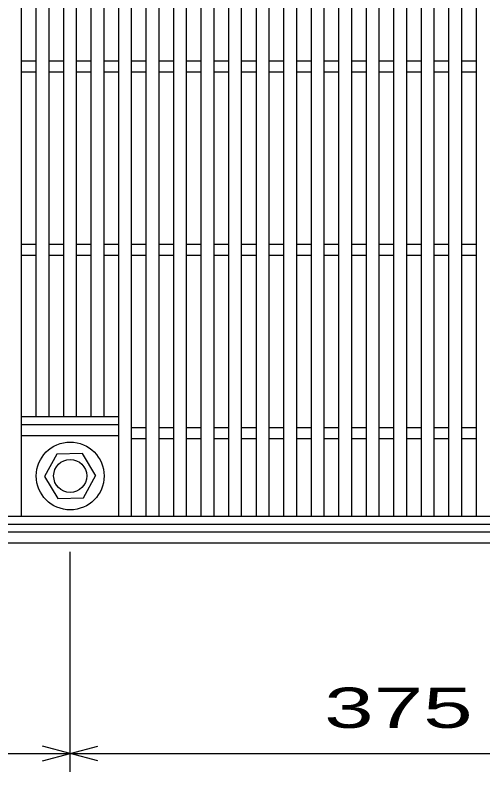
# Model space of a CAD drawing. Units: millimetres, scale not verified. Extents: x -1820 to 1731, y -1282 to 1054.
# Drawn here: x -814 to -559, y -236 to 177 of the extents above; entities that cross this region are included whole.
import ezdxf
from ezdxf.enums import TextEntityAlignment as Align

# ---------------------------------------------------------------- set-up
doc = ezdxf.new("R2010")
doc.units = ezdxf.units.MM
doc.header["$LTSCALE"] = 10
for name, color, linetype, lineweight in [('16', 3, 'Continuous', 25), ('19', 6, 'Continuous', 25), ('22', 2, 'Continuous', 25)]:
    doc.layers.add(name, color=color, linetype=linetype, lineweight=lineweight)
doc.styles.add('ベクトル', font='')
doc.styles.get('ベクトル').set_extended_font_data('ベクトル')

msp = doc.modelspace()

# ---------------------------------------------------------------- linework, layer by layer
at = {"layer": '16'}
for p, q in [((-810.5, -96.5), (-810.5, 394.5)), ((-757.5, -96.5), (-757.5, 394.5)), ((-750.5, -96.5), (-750.5, 394.5)), ((-742.5, -96.5), (-742.5, 394.5)), ((-735.5, -96.5), (-735.5, 394.5)), ((-727.5, -96.5), (-727.5, 394.5)), ((-720.5, -96.5), (-720.5, 394.5)), ((-712.5, -96.5), (-712.5, 394.5)), ((-705.5, -96.5), (-705.5, 394.5)), ((-697.5, -96.5), (-697.5, 394.5)), ((-690.5, -96.5), (-690.5, 394.5)), ((-682.5, -96.5), (-682.5, 394.5)), ((-675.5, -96.5), (-675.5, 394.5)), ((-667.5, -96.5), (-667.5, 394.5)), ((-660.5, -96.5), (-660.5, 394.5)), ((-652.5, -96.5), (-652.5, 394.5)), ((-645.5, -96.5), (-645.5, 394.5)), ((-637.5, -96.5), (-637.5, 394.5)), ((-630.5, -96.5), (-630.5, 394.5)), ((-622.5, -96.5), (-622.5, 394.5)), ((-615.5, -96.5), (-615.5, 394.5)), ((-607.5, -96.5), (-607.5, 394.5)), ((-600.5, -96.5), (-600.5, 394.5)), ((-592.5, -96.5), (-592.5, 394.5)), ((-585.5, -96.5), (-585.5, 394.5)), ((-577.5, -96.5), (-577.5, 394.5)), ((-570.5, -96.5), (-570.5, 394.5)), ((-562.5, -96.5), (-562.5, 394.5)), ((-802.5, -42), (-802.5, 340)), ((-795.5, -42), (-795.5, 340)), ((-787.5, -42), (-787.5, 340)), ((-780.5, -42), (-780.5, 340)), ((-772.5, -42), (-772.5, 340)), ((-765.5, -42), (-765.5, 340)), ((-810.5, 152), (-802.5, 152)), ((-795.5, 152), (-787.5, 152)), ((-780.5, 152), (-772.5, 152)), ((-765.5, 152), (-757.5, 152)), ((-750.5, 152), (-742.5, 152)), ((-735.5, 152), (-727.5, 152)), ((-720.5, 152), (-712.5, 152)), ((-705.5, 152), (-697.5, 152)), ((-690.5, 152), (-682.5, 152)), ((-675.5, 152), (-667.5, 152)), ((-660.5, 152), (-652.5, 152)), ((-645.5, 152), (-637.5, 152)), ((-630.5, 152), (-622.5, 152)), ((-615.5, 152), (-607.5, 152)), ((-600.5, 152), (-592.5, 152)), ((-585.5, 152), (-577.5, 152)), ((-570.5, 152), (-562.5, 152)), ((-810.5, 146), (-802.5, 146)), ((-795.5, 146), (-787.5, 146)), ((-780.5, 146), (-772.5, 146)), ((-765.5, 146), (-757.5, 146)), ((-750.5, 146), (-742.5, 146)), ((-735.5, 146), (-727.5, 146)), ((-720.5, 146), (-712.5, 146)), ((-705.5, 146), (-697.5, 146)), ((-690.5, 146), (-682.5, 146)), ((-675.5, 146), (-667.5, 146)), ((-660.5, 146), (-652.5, 146)), ((-645.5, 146), (-637.5, 146)), ((-630.5, 146), (-622.5, 146)), ((-615.5, 146), (-607.5, 146)), ((-600.5, 146), (-592.5, 146)), ((-585.5, 146), (-577.5, 146)), ((-570.5, 146), (-562.5, 146)), ((-810.5, 52), (-802.5, 52)), ((-795.5, 52), (-787.5, 52)), ((-780.5, 52), (-772.5, 52)), ((-765.5, 52), (-757.5, 52)), ((-750.5, 52), (-742.5, 52)), ((-735.5, 52), (-727.5, 52)), ((-720.5, 52), (-712.5, 52)), ((-705.5, 52), (-697.5, 52)), ((-690.5, 52), (-682.5, 52)), ((-675.5, 52), (-667.5, 52)), ((-660.5, 52), (-652.5, 52)), ((-645.5, 52), (-637.5, 52)), ((-630.5, 52), (-622.5, 52)), ((-615.5, 52), (-607.5, 52)), ((-600.5, 52), (-592.5, 52)), ((-585.5, 52), (-577.5, 52)), ((-570.5, 52), (-562.5, 52)), ((-810.5, 46), (-802.5, 46)), ((-795.5, 46), (-787.5, 46)), ((-780.5, 46), (-772.5, 46)), ((-765.5, 46), (-757.5, 46)), ((-750.5, 46), (-742.5, 46)), ((-735.5, 46), (-727.5, 46)), ((-720.5, 46), (-712.5, 46)), ((-705.5, 46), (-697.5, 46)), ((-690.5, 46), (-682.5, 46)), ((-675.5, 46), (-667.5, 46)), ((-660.5, 46), (-652.5, 46)), ((-645.5, 46), (-637.5, 46)), ((-630.5, 46), (-622.5, 46)), ((-615.5, 46), (-607.5, 46)), ((-600.5, 46), (-592.5, 46)), ((-585.5, 46), (-577.5, 46)), ((-570.5, 46), (-562.5, 46)), ((-810.5, -42), (-757.5, -42)), ((-810.5, -46.5), (-810.5, -42)), ((-757.5, -46.5), (-757.5, -42)), ((-810.5, -46.5), (-757.5, -46.5)), ((-750.5, -48), (-742.5, -48)), ((-735.5, -48), (-727.5, -48)), ((-720.5, -48), (-712.5, -48)), ((-705.5, -48), (-697.5, -48)), ((-690.5, -48), (-682.5, -48)), ((-675.5, -48), (-667.5, -48)), ((-660.5, -48), (-652.5, -48)), ((-645.5, -48), (-637.5, -48)), ((-630.5, -48), (-622.5, -48)), ((-615.5, -48), (-607.5, -48)), ((-600.5, -48), (-592.5, -48)), ((-585.5, -48), (-577.5, -48)), ((-570.5, -48), (-562.5, -48)), ((-810.5, -52.5), (-757.5, -52.5)), ((-750.5, -54), (-742.5, -54)), ((-735.5, -54), (-727.5, -54)), ((-720.5, -54), (-712.5, -54)), ((-705.5, -54), (-697.5, -54)), ((-690.5, -54), (-682.5, -54)), ((-675.5, -54), (-667.5, -54)), ((-660.5, -54), (-652.5, -54)), ((-645.5, -54), (-637.5, -54)), ((-630.5, -54), (-622.5, -54)), ((-615.5, -54), (-607.5, -54)), ((-600.5, -54), (-592.5, -54)), ((-585.5, -54), (-577.5, -54)), ((-570.5, -54), (-562.5, -54)), ((-791.29, -62.55), (-798, -74.84)), ((-777.3, -62.21), (-791.29, -62.55)), ((-770, -74.5), (-777.3, -62.21)), ((-776.71, -86.45), (-770, -74.16)), ((-798, -74.84), (-790.7, -86.79)), ((-790.7, -86.79), (-776.71, -86.45)), ((-847.5, -96.5), (-347.5, -96.5)), ((-817.5, -96.5), (-810.5, -96.5)), ((-802.5, -96.5), (-795.5, -96.5)), ((-787.5, -96.5), (-780.5, -96.5)), ((-772.5, -96.5), (-765.5, -96.5)), ((-757.5, -96.5), (-750.5, -96.5)), ((-742.5, -96.5), (-735.5, -96.5)), ((-727.5, -96.5), (-720.5, -96.5)), ((-712.5, -96.5), (-705.5, -96.5)), ((-697.5, -96.5), (-690.5, -96.5)), ((-682.5, -96.5), (-675.5, -96.5)), ((-667.5, -96.5), (-660.5, -96.5)), ((-652.5, -96.5), (-645.5, -96.5)), ((-637.5, -96.5), (-630.5, -96.5)), ((-622.5, -96.5), (-615.5, -96.5)), ((-607.5, -96.5), (-600.5, -96.5)), ((-592.5, -96.5), (-585.5, -96.5)), ((-577.5, -96.5), (-570.5, -96.5)), ((-562.5, -96.5), (-555.5, -96.5)), ((-347.5, -101), (-847.5, -101))]:
    msp.add_line(p, q, dxfattribs=at)
for radius in [18.5, 9]:
    msp.add_circle((-784, -74.5), radius, dxfattribs=at)
at = {"layer": '19'}
for p, q in [((-1355, -105), (-345, -105)), ((-1355, -111), (-345, -111))]:
    msp.add_line(p, q, dxfattribs=at)
at = {"layer": '22', "color": 4}
for p, q in [((-784, -236), (-784, -116)), ((-784, -226), (-799, -222)), ((-784, -226), (-769, -222)), ((-914, -226), (-784, -226)), ((-799, -230), (-784, -226)), ((-769, -230), (-784, -226)), ((-784, -226), (-409, -226))]:
    msp.add_line(p, q, dxfattribs=at)

# ---------------------------------------------------------------- texts
at = {"layer": '22', "style": 'ベクトル', "width": 1.65}
msp.add_text(' 375 ', height=21.99, dxfattribs=at).set_placement((-659, -201), align=Align.MIDDLE_LEFT)

doc.saveas('drawing.dxf')
